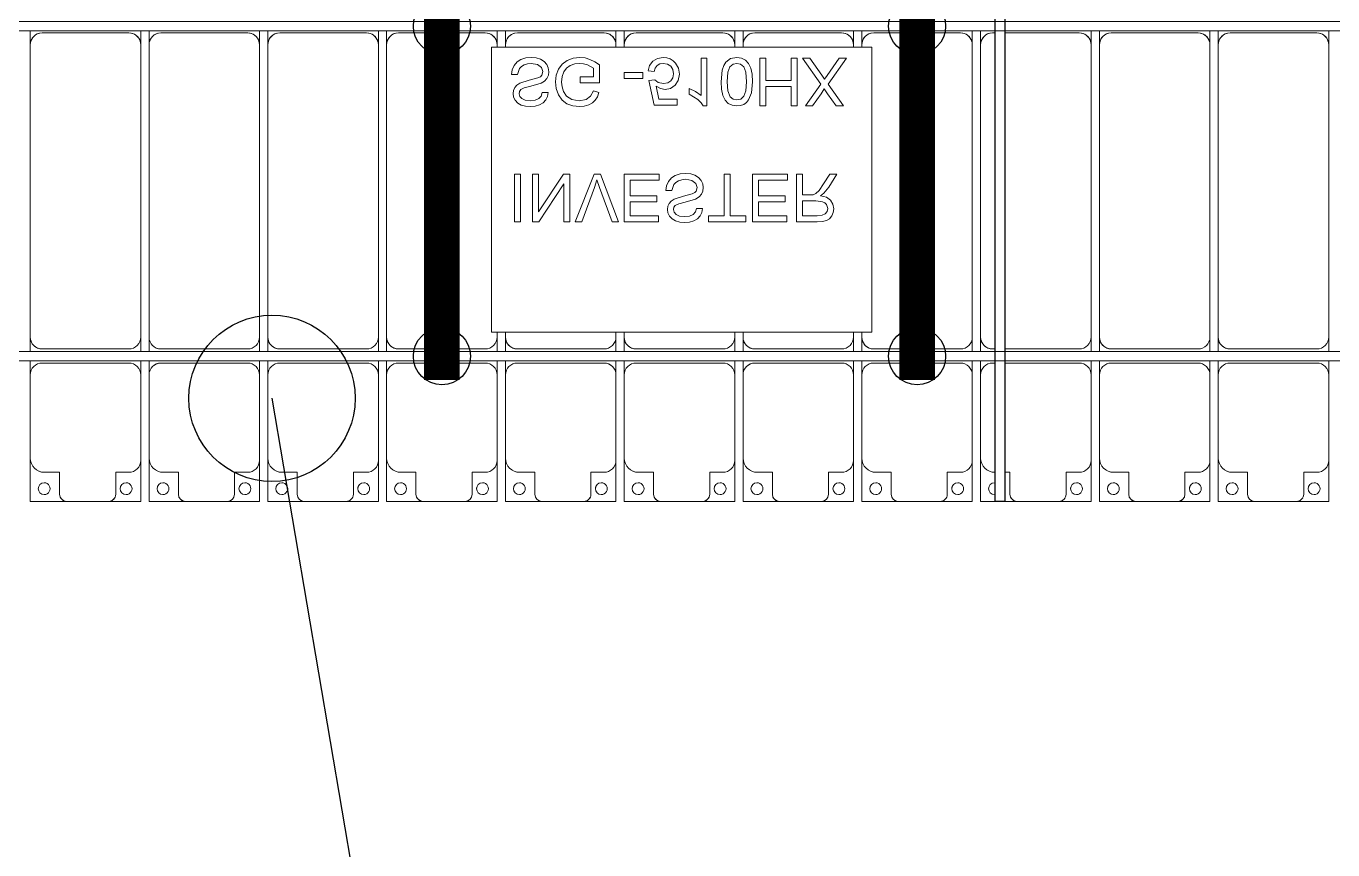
# Model space of a CAD drawing. Header units: millimetres. Extents: x -178706 to 107777, y -87310 to 933.
# Drawn here: x -36641 to -31141, y -81254 to -77786 of the extents above; entities that cross this region are included whole.
import ezdxf

# ---------------------------------------------------------------- set-up
doc = ezdxf.new("R2010")
doc.units = ezdxf.units.MM
doc.layers.add('A-GENM', color=13, linetype='Continuous', lineweight=9)
doc.layers.add('S-BEAM', color=12, linetype='Continuous', lineweight=9)
for name, color, linetype in [('GC-BICH NEO', 6, 'Continuous'), ('GC-DAY NEO', 5, 'Continuous'), ('GC-HOP 40x60 GIA CUONG', 1, 'Continuous')]:
    doc.layers.add(name, color=color, linetype=linetype)

# ---------------------------------------------------------------- blocks, each defined once
blk = doc.blocks.new('Dải phao đi lại kèm đỡ invester - DẢI PHAO ĐI LẠI-19658-BỐ TRÍ KHUNG KẾT CẤU BÈ PIN 04')
at = {"layer": 'A-GENM', "color": 7}
for p, q in [((134258.4, 610.3), (134258.4, 668.9)), ((134673.4, 660.3), (134308.4, 660.3)), ((134723.4, 668.9), (134723.4, 610.3)), ((134758.4, 610.3), (134758.4, 668.9)), ((135173.4, 660.3), (134808.4, 660.3)), ((135223.4, 668.9), (135223.4, 610.3)), ((135258.4, 610.3), (135258.4, 668.9)), ((135673.4, 660.3), (135308.4, 660.3)), ((135723.4, 668.9), (135723.4, 610.3)), ((135758.4, 610.3), (135758.4, 668.9)), ((136173.4, 660.3), (135808.4, 660.3)), ((136223.4, 668.9), (136223.4, 610.3)), ((136258.4, 610.3), (136258.4, 668.9)), ((136673.4, 660.3), (136308.4, 660.3)), ((136723.4, 668.9), (136723.4, 610.3)), ((136758.4, 610.3), (136758.4, 668.9)), ((137173.4, 660.3), (136808.4, 660.3)), ((137223.4, 668.9), (137223.4, 610.3)), ((137258.4, 610.3), (137258.4, 668.9)), ((137673.4, 660.3), (137308.4, 660.3)), ((137723.4, 668.9), (137723.4, 610.3)), ((137758.4, 610.3), (137758.4, 668.9)), ((138173.4, 660.3), (137808.4, 660.3)), ((138223.4, 668.9), (138223.4, 610.3)), ((138258.4, 610.3), (138258.4, 668.9)), ((138320, 660.3), (138308.4, 660.3)), ((138673.4, 660.3), (138360, 660.3)), ((138723.4, 668.9), (138723.4, 610.3)), ((138758.4, 610.3), (138758.4, 668.9)), ((139173.4, 660.3), (138808.4, 660.3)), ((139223.4, 668.9), (139223.4, 610.3)), ((139258.4, 610.3), (139258.4, 668.9)), ((139673.4, 660.3), (139308.4, 660.3)), ((139723.4, 668.9), (139723.4, 610.3)), ((134258.4, 610.3), (134258.4, -620.3)), ((134723.4, -620.3), (134723.4, 610.3)), ((134758.4, 610.3), (134758.4, -620.3)), ((135223.4, -620.3), (135223.4, 610.3)), ((135258.4, 610.3), (135258.4, -620.3)), ((135723.4, -620.3), (135723.4, 610.3)), ((135758.4, 610.3), (135758.4, -620.3)), ((136223.4, 600), (136223.4, 610.3)), ((136258.4, 610.3), (136258.4, 600)), ((136723.4, 600), (136723.4, 610.3)), ((136758.4, 610.3), (136758.4, 600)), ((137223.4, 600), (137223.4, 610.3)), ((137258.4, 610.3), (137258.4, 600)), ((137723.4, 600), (137723.4, 610.3)), ((137758.4, 610.3), (137758.4, 600)), ((138223.4, -620.3), (138223.4, 610.3)), ((138258.4, 610.3), (138258.4, -620.3)), ((138723.4, -620.3), (138723.4, 610.3)), ((138758.4, 610.3), (138758.4, -620.3)), ((139223.4, -620.3), (139223.4, 610.3)), ((139258.4, 610.3), (139258.4, -620.3)), ((139723.4, -620.3), (139723.4, 610.3)), ((136223.4, -620.3), (136223.4, -600)), ((136258.4, -600), (136258.4, -620.3)), ((136723.4, -620.3), (136723.4, -600)), ((136758.4, -600), (136758.4, -620.3)), ((137223.4, -620.3), (137223.4, -600)), ((137258.4, -600), (137258.4, -620.3)), ((137723.4, -620.3), (137723.4, -600)), ((137758.4, -600), (137758.4, -620.3)), ((134258.4, -681.1), (134258.4, -620.3)), ((134723.4, -620.3), (134723.4, -681.1)), ((134758.4, -681.1), (134758.4, -620.3)), ((135223.4, -620.3), (135223.4, -681.1)), ((135258.4, -681.1), (135258.4, -620.3)), ((135723.4, -620.3), (135723.4, -681.1)), ((135758.4, -681.1), (135758.4, -620.3)), ((136223.4, -620.3), (136223.4, -681.1)), ((136258.4, -681.1), (136258.4, -620.3)), ((136723.4, -620.3), (136723.4, -681.1)), ((136758.4, -681.1), (136758.4, -620.3)), ((137223.4, -620.3), (137223.4, -681.1)), ((137258.4, -681.1), (137258.4, -620.3)), ((137723.4, -620.3), (137723.4, -681.1)), ((137758.4, -681.1), (137758.4, -620.3)), ((138223.4, -620.3), (138223.4, -681.1)), ((138258.4, -681.1), (138258.4, -620.3)), ((138723.4, -620.3), (138723.4, -681.1)), ((138758.4, -681.1), (138758.4, -620.3)), ((139223.4, -620.3), (139223.4, -681.1)), ((139258.4, -681.1), (139258.4, -620.3)), ((139723.4, -620.3), (139723.4, -681.1)), ((134308.4, -670.3), (134673.4, -670.3)), ((134808.4, -670.3), (135173.4, -670.3)), ((135308.4, -670.3), (135673.4, -670.3)), ((135808.4, -670.3), (136173.4, -670.3)), ((136308.4, -670.3), (136673.4, -670.3)), ((136808.4, -670.3), (137173.4, -670.3)), ((137308.4, -670.3), (137673.4, -670.3)), ((137808.4, -670.3), (138173.4, -670.3)), ((138308.4, -670.3), (138320, -670.3)), ((138360, -670.3), (138673.4, -670.3)), ((138808.4, -670.3), (139173.4, -670.3)), ((139308.4, -670.3), (139673.4, -670.3)), ((134258.4, -779.7), (134258.4, -721.1)), ((134673.4, -729.7), (134308.4, -729.7)), ((134723.4, -721.1), (134723.4, -779.7)), ((134758.4, -779.7), (134758.4, -721.1)), ((135173.4, -729.7), (134808.4, -729.7)), ((135223.4, -721.1), (135223.4, -779.7)), ((135258.4, -779.7), (135258.4, -721.1)), ((135673.4, -729.7), (135308.4, -729.7)), ((135723.4, -721.1), (135723.4, -779.7)), ((135758.4, -779.7), (135758.4, -721.1)), ((136173.4, -729.7), (135808.4, -729.7)), ((136223.4, -721.1), (136223.4, -779.7)), ((136258.4, -779.7), (136258.4, -721.1)), ((136673.4, -729.7), (136308.4, -729.7)), ((136723.4, -721.1), (136723.4, -779.7)), ((136758.4, -779.7), (136758.4, -721.1)), ((137173.4, -729.7), (136808.4, -729.7)), ((137223.4, -721.1), (137223.4, -779.7)), ((137258.4, -779.7), (137258.4, -721.1)), ((137673.4, -729.7), (137308.4, -729.7)), ((137723.4, -721.1), (137723.4, -779.7)), ((137758.4, -779.7), (137758.4, -721.1)), ((138173.4, -729.7), (137808.4, -729.7)), ((138223.4, -721.1), (138223.4, -779.7)), ((138258.4, -779.7), (138258.4, -721.1)), ((138320, -729.7), (138308.4, -729.7)), ((138673.4, -729.7), (138360, -729.7)), ((138723.4, -721.1), (138723.4, -779.7)), ((138758.4, -779.7), (138758.4, -721.1)), ((139173.4, -729.7), (138808.4, -729.7)), ((139223.4, -721.1), (139223.4, -779.7)), ((139258.4, -779.7), (139258.4, -721.1)), ((139673.4, -729.7), (139308.4, -729.7)), ((139723.4, -721.1), (139723.4, -779.7)), ((134258.4, -779.7), (134258.4, -1129.7)), ((134723.4, -1139.7), (134723.4, -779.7)), ((134758.4, -779.7), (134758.4, -1129.7)), ((135223.4, -1139.7), (135223.4, -779.7)), ((135258.4, -779.7), (135258.4, -1129.7)), ((135723.4, -1139.7), (135723.4, -779.7)), ((135758.4, -779.7), (135758.4, -1129.7)), ((136223.4, -1139.7), (136223.4, -779.7)), ((136258.4, -779.7), (136258.4, -1129.7)), ((136723.4, -1139.7), (136723.4, -779.7)), ((136758.4, -779.7), (136758.4, -1129.7)), ((137223.4, -1139.7), (137223.4, -779.7)), ((137258.4, -779.7), (137258.4, -1129.7)), ((137723.4, -1139.7), (137723.4, -779.7)), ((137758.4, -779.7), (137758.4, -1129.7)), ((138223.4, -1139.7), (138223.4, -779.7)), ((138258.4, -779.7), (138258.4, -1129.7)), ((138723.4, -1139.7), (138723.4, -779.7)), ((138758.4, -779.7), (138758.4, -1129.7)), ((139223.4, -1139.7), (139223.4, -779.7)), ((139258.4, -779.7), (139258.4, -1129.7)), ((139723.4, -1139.7), (139723.4, -779.7)), ((134258.4, -1312.2), (134258.4, -1129.7)), ((134723.4, -1139.7), (134723.4, -1312.2)), ((134758.4, -1312.2), (134758.4, -1129.7)), ((135223.4, -1139.7), (135223.4, -1312.2)), ((135258.4, -1312.2), (135258.4, -1129.7)), ((135723.4, -1139.7), (135723.4, -1312.2)), ((135758.4, -1312.2), (135758.4, -1129.7)), ((136223.4, -1139.7), (136223.4, -1312.2)), ((136258.4, -1312.2), (136258.4, -1129.7)), ((136723.4, -1139.7), (136723.4, -1312.2)), ((136758.4, -1312.2), (136758.4, -1129.7)), ((137223.4, -1139.7), (137223.4, -1312.2)), ((137258.4, -1312.2), (137258.4, -1129.7)), ((137723.4, -1139.7), (137723.4, -1312.2)), ((137758.4, -1312.2), (137758.4, -1129.7)), ((138223.4, -1139.7), (138223.4, -1312.2)), ((138258.4, -1312.2), (138258.4, -1129.7)), ((138723.4, -1139.7), (138723.4, -1312.2)), ((138758.4, -1312.2), (138758.4, -1129.7)), ((139223.4, -1139.7), (139223.4, -1312.2)), ((139258.4, -1312.2), (139258.4, -1129.7)), ((139723.4, -1139.7), (139723.4, -1312.2)), ((134318.4, -1189.7), (134381.8, -1189.7)), ((134381.8, -1189.7), (134381.8, -1282.2)), ((134618.2, -1282.2), (134618.2, -1189.7)), ((134618.2, -1189.7), (134673.4, -1189.7)), ((134818.4, -1189.7), (134881.8, -1189.7)), ((134881.8, -1189.7), (134881.8, -1282.2)), ((135118.2, -1282.2), (135118.2, -1189.7)), ((135118.2, -1189.7), (135173.4, -1189.7)), ((135318.4, -1189.7), (135381.8, -1189.7)), ((135381.8, -1189.7), (135381.8, -1282.2)), ((135618.2, -1282.2), (135618.2, -1189.7)), ((135618.2, -1189.7), (135673.4, -1189.7)), ((135818.4, -1189.7), (135881.8, -1189.7)), ((135881.8, -1189.7), (135881.8, -1282.2)), ((136118.2, -1282.2), (136118.2, -1189.7)), ((136118.2, -1189.7), (136173.4, -1189.7)), ((136318.4, -1189.7), (136381.8, -1189.7)), ((136381.8, -1189.7), (136381.8, -1282.2)), ((136618.2, -1282.2), (136618.2, -1189.7)), ((136618.2, -1189.7), (136673.4, -1189.7)), ((136818.4, -1189.7), (136881.8, -1189.7)), ((136881.8, -1189.7), (136881.8, -1282.2)), ((137118.2, -1282.2), (137118.2, -1189.7)), ((137118.2, -1189.7), (137173.4, -1189.7)), ((137318.4, -1189.7), (137381.8, -1189.7)), ((137381.8, -1189.7), (137381.8, -1282.2)), ((137618.2, -1282.2), (137618.2, -1189.7)), ((137618.2, -1189.7), (137673.4, -1189.7)), ((137818.4, -1189.7), (137881.8, -1189.7)), ((137881.8, -1189.7), (137881.8, -1282.2)), ((138118.2, -1282.2), (138118.2, -1189.7)), ((138118.2, -1189.7), (138173.4, -1189.7)), ((138360, -1189.7), (138381.8, -1189.7)), ((138381.8, -1189.7), (138381.8, -1282.2)), ((138618.2, -1282.2), (138618.2, -1189.7)), ((138618.2, -1189.7), (138673.4, -1189.7)), ((138818.4, -1189.7), (138881.8, -1189.7)), ((138881.8, -1189.7), (138881.8, -1282.2)), ((139118.2, -1282.2), (139118.2, -1189.7)), ((139118.2, -1189.7), (139173.4, -1189.7)), ((139318.4, -1189.7), (139381.8, -1189.7)), ((139381.8, -1189.7), (139381.8, -1282.2)), ((139618.2, -1282.2), (139618.2, -1189.7)), ((139618.2, -1189.7), (139673.4, -1189.7)), ((134411.8, -1312.2), (134258.4, -1312.2)), ((134411.8, -1312.2), (134588.2, -1312.2)), ((134723.4, -1312.2), (134588.2, -1312.2)), ((134911.8, -1312.2), (134758.4, -1312.2)), ((134911.8, -1312.2), (135088.2, -1312.2)), ((135223.4, -1312.2), (135088.2, -1312.2)), ((135411.8, -1312.2), (135258.4, -1312.2)), ((135411.8, -1312.2), (135588.2, -1312.2)), ((135723.4, -1312.2), (135588.2, -1312.2)), ((135911.8, -1312.2), (135758.4, -1312.2)), ((135911.8, -1312.2), (136088.2, -1312.2)), ((136223.4, -1312.2), (136088.2, -1312.2)), ((136411.8, -1312.2), (136258.4, -1312.2)), ((136411.8, -1312.2), (136588.2, -1312.2)), ((136723.4, -1312.2), (136588.2, -1312.2)), ((136911.8, -1312.2), (136758.4, -1312.2)), ((136911.8, -1312.2), (137088.2, -1312.2)), ((137223.4, -1312.2), (137088.2, -1312.2)), ((137411.8, -1312.2), (137258.4, -1312.2)), ((137411.8, -1312.2), (137588.2, -1312.2)), ((137723.4, -1312.2), (137588.2, -1312.2)), ((137911.8, -1312.2), (137758.4, -1312.2)), ((137911.8, -1312.2), (138088.2, -1312.2)), ((138223.4, -1312.2), (138088.2, -1312.2)), ((138320, -1312.2), (138258.4, -1312.2)), ((138411.8, -1312.2), (138360, -1312.2)), ((138411.8, -1312.2), (138588.2, -1312.2)), ((138723.4, -1312.2), (138588.2, -1312.2)), ((138911.8, -1312.2), (138758.4, -1312.2)), ((138911.8, -1312.2), (139088.2, -1312.2)), ((139223.4, -1312.2), (139088.2, -1312.2)), ((139411.8, -1312.2), (139258.4, -1312.2)), ((139411.8, -1312.2), (139588.2, -1312.2)), ((139723.4, -1312.2), (139588.2, -1312.2))]:
    blk.add_line(p, q, dxfattribs=at)
for centre, radius, start, end in [((134308.4, 610.3), 50, 90, 180), ((134673.4, 610.3), 50, 0, 90), ((134673.4, 610.3), 50, 15, 90), ((134808.4, 610.3), 50, 90, 180), ((135173.4, 610.3), 50, 0, 90), ((135173.4, 610.3), 50, 15, 90), ((135308.4, 610.3), 50, 90, 180), ((135673.4, 610.3), 50, 0, 90), ((135673.4, 610.3), 50, 15, 90), ((135808.4, 610.3), 50, 90, 180), ((136173.4, 610.3), 50, 0, 90), ((136173.4, 610.3), 50, 15, 90), ((136308.4, 610.3), 50, 90, 180), ((136673.4, 610.3), 50, 360, 90), ((136673.4, 610.3), 50, 15, 90), ((136808.4, 610.3), 50, 90, 180), ((137173.4, 610.3), 50, 0, 90), ((137173.4, 610.3), 50, 15, 90), ((137308.4, 610.3), 50, 90, 180), ((137673.4, 610.3), 50, 360, 90), ((137673.4, 610.3), 50, 15, 90), ((137808.4, 610.3), 50, 90, 180), ((138173.4, 610.3), 50, 0, 90), ((138173.4, 610.3), 50, 15, 90), ((138308.4, 610.3), 50, 90, 180), ((138673.4, 610.3), 50, 360, 90), ((138673.4, 610.3), 50, 15, 90), ((138808.4, 610.3), 50, 90, 180), ((139173.4, 610.3), 50, 0, 90), ((139173.4, 610.3), 50, 15, 90), ((139308.4, 610.3), 50, 90, 180), ((139673.4, 610.3), 50, 0, 90), ((139673.4, 610.3), 50, 15, 90), ((134308.4, 610.3), 50, 105, 180), ((134808.4, 610.3), 50, 135, 180), ((134808.4, 610.3), 50, 105, 120), ((135308.4, 610.3), 50, 105, 180), ((135808.4, 610.3), 50, 105, 180), ((136308.4, 610.3), 50, 140.511, 180), ((136308.4, 610.3), 50, 105, 135), ((136808.4, 610.3), 50, 105, 180), ((137308.4, 610.3), 50, 105, 180), ((137808.4, 610.3), 50, 105, 180), ((138308.4, 610.3), 50, 105, 180), ((138808.4, 610.3), 50, 105, 180), ((139308.4, 610.3), 50, 105, 180), ((134308.4, -620.3), 50, 180, 270), ((134308.4, -620.3), 50, 195, 270), ((134673.4, -620.3), 50, 270, 0), ((134673.4, -620.3), 50, 270, 0), ((134808.4, -620.3), 50, 180, 270), ((134808.4, -620.3), 50, 195, 232.6682), ((135173.4, -620.3), 50, 270, 360), ((135173.4, -620.3), 50, 270, 360), ((135308.4, -620.3), 50, 180, 270), ((135308.4, -620.3), 50, 195, 270), ((135673.4, -620.3), 50, 270, 0), ((135673.4, -620.3), 50, 270, 0), ((135808.4, -620.3), 50, 180, 270), ((135808.4, -620.3), 50, 195, 270), ((136173.4, -620.3), 50, 270, 0), ((136173.4, -620.3), 50, 270, 0), ((136308.4, -620.3), 50, 180, 270), ((136308.4, -620.3), 50, 195, 270), ((136673.4, -620.3), 50, 270, 0), ((136673.4, -620.3), 50, 270, 0), ((136808.4, -620.3), 50, 180, 270), ((136808.4, -620.3), 50, 195, 270), ((137173.4, -620.3), 50, 270, 0), ((137173.4, -620.3), 50, 270, 0), ((137308.4, -620.3), 50, 180, 270), ((137308.4, -620.3), 50, 195, 270), ((137673.4, -620.3), 50, 270, 0), ((137673.4, -620.3), 50, 270, 0), ((137808.4, -620.3), 50, 180, 270), ((137808.4, -620.3), 50, 200.4166, 270), ((138173.4, -620.3), 50, 270, 360), ((138173.4, -620.3), 50, 270, 360), ((138308.4, -620.3), 50, 180, 270), ((138308.4, -620.3), 50, 195, 270), ((138673.4, -620.3), 50, 270, 0), ((138673.4, -620.3), 50, 270, 0), ((138808.4, -620.3), 50, 180, 270), ((138808.4, -620.3), 50, 195, 270), ((139173.4, -620.3), 50, 270, 360), ((139173.4, -620.3), 50, 270, 360), ((139308.4, -620.3), 50, 180, 270), ((139308.4, -620.3), 50, 195, 270), ((139673.4, -620.3), 50, 270, 0), ((139673.4, -620.3), 50, 270, 0), ((134808.4, -620.3), 50, 240, 270), ((134308.4, -779.7), 50, 90, 180), ((134308.4, -779.7), 50, 90, 135), ((134673.4, -779.7), 50, 360, 90), ((134673.4, -779.7), 50, 45, 90), ((134808.4, -779.7), 50, 90, 180), ((134808.4, -779.7), 50, 90, 127.332), ((135173.4, -779.7), 50, 360, 90), ((135173.4, -779.7), 50, 45, 90), ((135308.4, -779.7), 50, 90, 180), ((135308.4, -779.7), 50, 90, 135), ((135673.4, -779.7), 50, 0, 90), ((135673.4, -779.7), 50, 45, 90), ((135808.4, -779.7), 50, 90, 180), ((135808.4, -779.7), 50, 90, 135), ((136173.4, -779.7), 50, 0, 90), ((136173.4, -779.7), 50, 45, 90), ((136308.4, -779.7), 50, 90, 180), ((136308.4, -779.7), 50, 90, 135), ((136673.4, -779.7), 50, 0, 90), ((136673.4, -779.7), 50, 45, 90), ((136808.4, -779.7), 50, 90, 180), ((136808.4, -779.7), 50, 90, 135), ((137173.4, -779.7), 50, 360, 90), ((137173.4, -779.7), 50, 45, 90), ((137308.4, -779.7), 50, 90, 180), ((137308.4, -779.7), 50, 90, 135), ((137673.4, -779.7), 50, 0, 90), ((137673.4, -779.7), 50, 45, 90), ((137808.4, -779.7), 50, 90, 180), ((137808.4, -779.7), 50, 90, 135), ((138173.4, -779.7), 50, 360, 90), ((138173.4, -779.7), 50, 45, 90), ((138308.4, -779.7), 50, 90, 180), ((138308.4, -779.7), 50, 90, 135), ((138673.4, -779.7), 50, 0, 90), ((138673.4, -779.7), 50, 45, 90), ((138808.4, -779.7), 50, 90, 180), ((138808.4, -779.7), 50, 90, 135), ((139173.4, -779.7), 50, 360, 90), ((139173.4, -779.7), 50, 45, 90), ((139308.4, -779.7), 50, 90, 180), ((139308.4, -779.7), 50, 90, 135), ((139673.4, -779.7), 50, 360, 90), ((139673.4, -779.7), 50, 45, 90), ((134318.4, -1129.7), 60, 180, 270), ((134673.4, -1139.7), 50, 270, 0), ((134818.4, -1129.7), 60, 180, 270), ((135173.4, -1139.7), 50, 270, 0), ((135318.4, -1129.7), 60, 180, 270), ((135673.4, -1139.7), 50, 270, 0), ((135818.4, -1129.7), 60, 180, 270), ((136173.4, -1139.7), 50, 270, 0), ((136318.4, -1129.7), 60, 180, 270), ((136673.4, -1139.7), 50, 270, 0), ((136818.4, -1129.7), 60, 180, 270), ((137173.4, -1139.7), 50, 270, 0), ((137318.4, -1129.7), 60, 180, 270), ((137673.4, -1139.7), 50, 270, 0), ((137818.4, -1129.7), 60, 180, 270), ((138173.4, -1139.7), 50, 270, 0), ((138318.4, -1129.7), 60, 180, 270), ((138673.4, -1139.7), 50, 270, 0), ((138818.4, -1129.7), 60, 180, 270), ((139173.4, -1139.7), 50, 270, 0), ((139318.4, -1129.7), 60, 180, 270), ((139673.4, -1139.7), 50, 270, 0), ((134318.4, -1129.7), 60, 240, 270), ((134673.4, -1139.7), 50, 270, 315), ((134818.4, -1129.7), 60, 240, 270), ((135173.4, -1139.7), 50, 270, 315), ((135318.4, -1129.7), 60, 240, 270), ((135673.4, -1139.7), 50, 270, 315), ((135818.4, -1129.7), 60, 240, 270), ((136173.4, -1139.7), 50, 270, 315), ((136318.4, -1129.7), 60, 240, 270), ((136673.4, -1139.7), 50, 270, 315), ((136818.4, -1129.7), 60, 240, 270), ((137173.4, -1139.7), 50, 270, 315), ((137318.4, -1129.7), 60, 240, 270), ((137673.4, -1139.7), 50, 270, 315), ((137818.4, -1129.7), 60, 240, 270), ((138173.4, -1139.7), 50, 270, 315), ((138318.4, -1129.7), 60, 240, 270), ((138673.4, -1139.7), 50, 270, 315), ((138818.4, -1129.7), 60, 240, 270), ((139173.4, -1139.7), 50, 270, 315), ((139318.4, -1129.7), 60, 240, 270), ((139673.4, -1139.7), 50, 270, 315), ((134316.8, -1258.6), 25, 90, 270), ((134316.8, -1258.6), 25, 270, 90), ((134661.8, -1258.6), 25, 90, 270), ((134661.8, -1258.6), 25, 165, 180), ((134661.8, -1258.6), 25, 270, 90), ((134816.8, -1258.6), 25, 90, 270), ((134816.8, -1258.6), 25, 270, 90), ((135161.8, -1258.6), 25, 90, 270), ((135161.8, -1258.6), 25, 165, 180), ((135161.8, -1258.6), 25, 270, 90), ((135316.8, -1258.6), 25, 90, 270), ((135316.8, -1258.6), 25, 270, 90), ((135661.8, -1258.6), 25, 90, 270), ((135661.8, -1258.6), 25, 165, 180), ((135661.8, -1258.6), 25, 270, 90), ((135816.8, -1258.6), 25, 90, 270), ((135816.8, -1258.6), 25, 270, 90), ((136161.8, -1258.6), 25, 90, 270), ((136161.8, -1258.6), 25, 165, 180), ((136161.8, -1258.6), 25, 270, 90), ((136316.8, -1258.6), 25, 90, 270), ((136316.8, -1258.6), 25, 270, 90), ((136661.8, -1258.6), 25, 90, 270), ((136661.8, -1258.6), 25, 165, 180), ((136661.8, -1258.6), 25, 270, 90), ((136816.8, -1258.6), 25, 90, 270), ((136816.8, -1258.6), 25, 270, 90), ((137161.8, -1258.6), 25, 90, 270), ((137161.8, -1258.6), 25, 165, 180), ((137161.8, -1258.6), 25, 270, 90), ((137316.8, -1258.6), 25, 90, 270), ((137316.8, -1258.6), 25, 270, 90), ((137661.8, -1258.6), 25, 90, 270), ((137661.8, -1258.6), 25, 165, 180), ((137661.8, -1258.6), 25, 270, 90), ((137816.8, -1258.6), 25, 90, 270), ((137816.8, -1258.6), 25, 270, 90), ((138161.8, -1258.6), 25, 90, 270), ((138161.8, -1258.6), 25, 165, 180), ((138161.8, -1258.6), 25, 270, 90), ((138316.8, -1258.6), 25, 90, 270), ((138661.8, -1258.6), 25, 90, 270), ((138661.8, -1258.6), 25, 165, 180), ((138661.8, -1258.6), 25, 270, 90), ((138816.8, -1258.6), 25, 90, 270), ((138816.8, -1258.6), 25, 270, 90), ((139161.8, -1258.6), 25, 90, 270), ((139161.8, -1258.6), 25, 165, 180), ((139161.8, -1258.6), 25, 270, 90), ((139316.8, -1258.6), 25, 90, 270), ((139316.8, -1258.6), 25, 270, 90), ((139661.8, -1258.6), 25, 90, 270), ((139661.8, -1258.6), 25, 165, 180), ((139661.8, -1258.6), 25, 270, 90), ((134411.8, -1282.2), 30, 180, 270), ((134411.8, -1282.2), 30, 210, 270), ((134588.2, -1282.2), 30, 270, 0), ((134588.2, -1282.2), 30, 270, 330), ((134911.8, -1282.2), 30, 180, 270), ((134911.8, -1282.2), 30, 210, 270), ((135088.2, -1282.2), 30, 270, 360), ((135088.2, -1282.2), 30, 270, 330), ((135411.8, -1282.2), 30, 180, 270), ((135411.8, -1282.2), 30, 210, 270), ((135588.2, -1282.2), 30, 270, 0), ((135588.2, -1282.2), 30, 270, 330), ((135911.8, -1282.2), 30, 180, 270), ((135911.8, -1282.2), 30, 210, 270), ((136088.2, -1282.2), 30, 270, 360), ((136088.2, -1282.2), 30, 270, 330), ((136411.8, -1282.2), 30, 180, 270), ((136411.8, -1282.2), 30, 210, 270), ((136588.2, -1282.2), 30, 270, 0), ((136588.2, -1282.2), 30, 270, 330), ((136911.8, -1282.2), 30, 180, 270), ((136911.8, -1282.2), 30, 210, 270), ((137088.2, -1282.2), 30, 270, 360), ((137088.2, -1282.2), 30, 270, 330), ((137411.8, -1282.2), 30, 180, 270), ((137411.8, -1282.2), 30, 210, 270), ((137588.2, -1282.2), 30, 270, 360), ((137588.2, -1282.2), 30, 270, 330), ((137911.8, -1282.2), 30, 180, 270), ((137911.8, -1282.2), 30, 210, 270), ((138088.2, -1282.2), 30, 270, 0), ((138088.2, -1282.2), 30, 270, 330), ((138411.8, -1282.2), 30, 180, 270), ((138411.8, -1282.2), 30, 210, 270), ((138588.2, -1282.2), 30, 270, 0), ((138588.2, -1282.2), 30, 270, 330), ((138911.8, -1282.2), 30, 180, 270), ((138911.8, -1282.2), 30, 210, 270), ((139088.2, -1282.2), 30, 270, 360), ((139088.2, -1282.2), 30, 270, 330), ((139411.8, -1282.2), 30, 180, 270), ((139411.8, -1282.2), 30, 210, 270), ((139588.2, -1282.2), 30, 270, 0), ((139588.2, -1282.2), 30, 270, 330)]:
    blk.add_arc(centre, radius, start, end, dxfattribs=at)
blk = doc.blocks.new('Dầm C52 - Dầm C52-22346-BỐ TRÍ KHUNG KẾT CẤU BÈ PIN 04')
at = {"layer": 'S-BEAM', "color": 1}
for p, q in [((-87623.4, 20), (87623.4, 20)), ((87623.4, -20), (-87623.4, -20))]:
    blk.add_line(p, q, dxfattribs=at)
blk = doc.blocks.new('Dầm C52 - Hộp 40x60-15955-BỐ TRÍ KHUNG KẾT CẤU BÈ PIN 04')
at = {"layer": 'S-BEAM', "color": 3, "lineweight": 25}
for p, q in [((-20146.3, -20), (-20146.3, 20)), ((-20146.3, 20), (20146.3, 20)), ((20146.3, -20), (-20146.3, -20))]:
    blk.add_line(p, q, dxfattribs=at)
blk = doc.blocks.new('Invester - SG -510HX-16693-BỐ TRÍ KHUNG KẾT CẤU BÈ PIN 04')
at = {"layer": 'A-GENM', "color": 7}
for p, q in [((800, 600), (-800, 600)), ((-800, 600), (-800, -600)), ((-656.4, 554.7), (-676.7, 548.4)), ((-631.8, 556.8), (-656.4, 554.7)), ((-611.8, 554.9), (-631.8, 556.8)), ((-593.8, 549), (-611.8, 554.9)), ((-456.5, 553.7), (-482, 544.2)), ((-428.4, 556.8), (-456.5, 553.7)), ((-406.8, 554.9), (-428.4, 556.8)), ((-385.8, 548.9), (-406.8, 554.9)), ((-102.2, 553), (-121.8, 541.4)), ((-77.5, 556.8), (-102.2, 553)), ((-61.9, 555.3), (-77.5, 556.8)), ((-47.9, 550.8), (-61.9, 555.3)), ((-35.8, 543.3), (-47.9, 550.8)), ((106.6, 553.7), (81.5, 553.7)), ((81.5, 553.7), (81.5, 397.1)), ((106.6, 352.8), (106.6, 553.7)), ((206.1, 552.1), (186.2, 537.7)), ((232.1, 556.8), (206.1, 552.1)), ((252.4, 554.1), (232.1, 556.8)), ((268.9, 545.8), (252.4, 554.1)), ((329.5, 553.7), (329.5, 352.8)), ((354.6, 553.7), (329.5, 553.7)), ((354.6, 459.5), (354.6, 553.7)), ((486.4, 553.7), (461.3, 553.7)), ((461.3, 553.7), (461.3, 459.5)), ((486.4, 352.8), (486.4, 553.7)), ((508.4, 553.7), (585.8, 444.2)), ((539, 553.7), (508.4, 553.7)), ((589.4, 482.4), (539, 553.7)), ((663.5, 553.7), (611.8, 481)), ((616.2, 444.6), (693.6, 553.7)), ((693.6, 553.7), (663.5, 553.7)), ((800, -600), (800, 600)), ((-712.9, 504.9), (-715.9, 484.6)), ((-705.1, 523), (-712.9, 504.9)), ((-692.8, 537.8), (-705.1, 523)), ((-676.7, 548.4), (-692.8, 537.8)), ((-690.8, 484.6), (-682.7, 509.8)), ((-682.7, 509.8), (-674.6, 518.7)), ((-674.6, 518.7), (-662.9, 525.7)), ((-662.9, 525.7), (-648.7, 530.2)), ((-648.7, 530.2), (-632.8, 531.7)), ((-632.8, 531.7), (-606.6, 527.1)), ((-606.6, 527.1), (-589.6, 514.5)), ((-578.9, 539.6), (-593.8, 549)), ((-589.6, 514.5), (-584.1, 497.7)), ((-584.1, 497.7), (-588.2, 482)), ((-567.9, 527.1), (-578.9, 539.6)), ((-561.2, 512.5), (-567.9, 527.1)), ((-558.9, 497), (-561.2, 512.5)), ((-560.9, 481.9), (-558.9, 497)), ((-518.4, 507.6), (-527.6, 482.3)), ((-503.2, 528.8), (-518.4, 507.6)), ((-482, 544.2), (-503.2, 528.8)), ((-503.2, 477.2), (-496.1, 497)), ((-496.1, 497), (-484.6, 512.3)), ((-484.6, 512.3), (-468.7, 523.2)), ((-468.7, 523.2), (-450.1, 529.6)), ((-450.1, 529.6), (-430.4, 531.7)), ((-430.4, 531.7), (-413, 530.1)), ((-413, 530.1), (-396, 525.3)), ((-396, 525.3), (-370.6, 511.5)), ((-365.3, 539), (-385.8, 548.9)), ((-370.6, 511.5), (-370.6, 475.2)), ((-345.5, 525.2), (-365.3, 539)), ((-345.5, 450.1), (-345.5, 525.2)), ((-135.3, 523.4), (-141.4, 500.3)), ((-141.4, 500.3), (-116.3, 497.2)), ((-121.8, 541.4), (-135.3, 523.4)), ((-116.3, 497.2), (-111.7, 512.3)), ((-111.7, 512.3), (-103.7, 523.1)), ((-103.7, 523.1), (-92.2, 529.6)), ((-92.2, 529.6), (-77.4, 531.7)), ((-77.4, 531.7), (-59.4, 528.7)), ((-59.4, 528.7), (-45.9, 519.7)), ((-45.9, 519.7), (-37.5, 505.7)), ((-37.5, 505.7), (-34.7, 487.7)), ((-25.3, 532.8), (-35.8, 543.3)), ((-13.5, 511.3), (-25.3, 532.8)), ((-9.6, 486.2), (-13.5, 511.3)), ((171.2, 503.7), (166.2, 454.9)), ((177.5, 522.6), (171.2, 503.7)), ((186.2, 537.7), (177.5, 522.6)), ((194.3, 494.3), (203.1, 517.2)), ((203.1, 517.2), (216.3, 528.1)), ((216.3, 528.1), (232.1, 531.7)), ((232.1, 531.7), (248, 528.1)), ((248, 528.1), (261.2, 517.1)), ((261.2, 517.1), (270, 494.3)), ((281.6, 532), (268.9, 545.8)), ((290.8, 512.4), (281.6, 532)), ((296.2, 486.8), (290.8, 512.4)), ((-715.9, 484.6), (-690.8, 484.6)), ((-693.7, 440.2), (-702.6, 429.9)), ((-681.2, 448.6), (-693.7, 440.2)), ((-641.9, 461), (-681.2, 448.6)), ((-605.3, 470.6), (-641.9, 461)), ((-635.5, 435.7), (-591.1, 448.3)), ((-594.6, 475.8), (-605.3, 470.6)), ((-588.2, 482), (-594.6, 475.8)), ((-591.1, 448.3), (-576.8, 457.4)), ((-576.8, 457.4), (-566.8, 468.6)), ((-566.8, 468.6), (-560.9, 481.9)), ((-527.6, 482.3), (-530.7, 454.2)), ((-530.7, 454.2), (-527.6, 425.9)), ((-505.6, 453.2), (-503.2, 477.2)), ((-503.6, 432.7), (-505.6, 453.2)), ((-427.1, 475.2), (-427.1, 450.1)), ((-370.6, 475.2), (-427.1, 475.2)), ((-427.1, 450.1), (-345.5, 450.1)), ((-241.9, 494.1), (-241.9, 468.9)), ((-163.4, 494.1), (-241.9, 494.1)), ((-241.9, 468.9), (-163.4, 468.9)), ((-163.4, 468.9), (-163.4, 494.1)), ((-113.2, 462.7), (-138.3, 459.5)), ((-138.3, 459.5), (-116.3, 355.9)), ((-99.1, 451.3), (-113.2, 462.7)), ((-77, 447), (-99.1, 451.3)), ((-58.4, 449.7), (-77, 447)), ((-45.2, 457.9), (-58.4, 449.7)), ((-37.3, 470.8), (-45.2, 457.9)), ((-34.7, 487.7), (-37.3, 470.8)), ((-27.1, 439.9), (-14, 460.4)), ((-14, 460.4), (-9.6, 486.2)), ((166.2, 454.9), (168.1, 422.7)), ((191.3, 454.8), (194.3, 494.3)), ((194.4, 415.8), (191.3, 454.8)), ((270, 494.3), (273, 454.8)), ((273, 454.8), (270.1, 416.2)), ((293.5, 407.7), (298.1, 454.9)), ((298.1, 454.9), (296.2, 486.8)), ((461.3, 459.5), (354.6, 459.5)), ((585.8, 444.2), (521, 352.8)), ((601.1, 465.9), (589.4, 482.4)), ((611.8, 481), (601.1, 465.9)), ((681.1, 352.8), (616.2, 444.6)), ((-707.9, 418.1), (-709.6, 405)), ((-709.6, 405), (-707.5, 390.3)), ((-702.6, 429.9), (-707.9, 418.1)), ((-707.5, 390.3), (-700.9, 376.6)), ((-684.5, 404.2), (-682.5, 413.9)), ((-681.7, 392.9), (-684.5, 404.2)), ((-682.5, 413.9), (-676.5, 421.7)), ((-673.2, 383.4), (-681.7, 392.9)), ((-676.5, 421.7), (-662.3, 428.6)), ((-662.3, 428.6), (-635.5, 435.7)), ((-591.8, 394.3), (-601.4, 383.5)), ((-587.2, 409.3), (-591.8, 394.3)), ((-562.1, 409.3), (-587.2, 409.3)), ((-572, 377.9), (-564.9, 392.7)), ((-564.9, 392.7), (-562.1, 409.3)), ((-527.6, 425.9), (-518.5, 399.6)), ((-518.5, 399.6), (-503.5, 377.5)), ((-497.7, 413.8), (-503.6, 432.7)), ((-484.8, 394.4), (-497.7, 413.8)), ((-462.9, 380.2), (-484.8, 394.4)), ((-383, 393.2), (-402.5, 379.8)), ((-371.5, 416.4), (-383, 393.2)), ((-348.4, 409.9), (-371.5, 416.4)), ((-363.6, 376.7), (-354.8, 391.3)), ((-354.8, 391.3), (-348.4, 409.9)), ((-96, 381), (-106.8, 436.4)), ((-106.8, 436.4), (-88.9, 425.5)), ((-88.9, 425.5), (-70.1, 421.9)), ((-70.1, 421.9), (-46.6, 426.4)), ((-46.6, 426.4), (-27.1, 439.9)), ((57.7, 414.1), (31.2, 426.8)), ((31.2, 426.8), (31.2, 403)), ((31.2, 403), (68, 379.5)), ((81.5, 397.1), (57.7, 414.1)), ((168.1, 422.7), (173.6, 397.1)), ((173.6, 397.1), (182.8, 377.5)), ((203.5, 391.3), (194.4, 415.8)), ((216.1, 381.3), (203.5, 391.3)), ((261.6, 393.2), (248.5, 381.7)), ((270.1, 416.2), (261.6, 393.2)), ((281.7, 377.9), (293.5, 407.7)), ((354.6, 352.8), (354.6, 434.4)), ((354.6, 434.4), (461.3, 434.4)), ((461.3, 434.4), (461.3, 352.8)), ((551, 352.8), (587.6, 404.3)), ((587.6, 404.3), (599.9, 424.4)), ((599.9, 424.4), (614.3, 403.9)), ((614.3, 403.9), (650.5, 352.8)), ((-700.9, 376.6), (-690.2, 364.9)), ((-690.2, 364.9), (-675.5, 356.5)), ((-675.5, 356.5), (-657.8, 351.4)), ((-658.6, 376.9), (-673.2, 383.4)), ((-637.3, 374.8), (-658.6, 376.9)), ((-657.8, 351.4), (-638.3, 349.7)), ((-638.3, 349.7), (-617.1, 351.4)), ((-616.4, 376.9), (-637.3, 374.8)), ((-617.1, 351.4), (-598.5, 356.8)), ((-601.4, 383.5), (-616.4, 376.9)), ((-598.5, 356.8), (-583.3, 365.7)), ((-583.3, 365.7), (-572, 377.9)), ((-503.5, 377.5), (-483.3, 362)), ((-483.3, 362), (-458.6, 352.7)), ((-430.8, 374.8), (-462.9, 380.2)), ((-458.6, 352.7), (-430.4, 349.7)), ((-402.5, 379.8), (-430.8, 374.8)), ((-430.4, 349.7), (-409.7, 351.4)), ((-409.7, 351.4), (-391.1, 356.8)), ((-391.1, 356.8), (-375.4, 365.3)), ((-375.4, 365.3), (-363.6, 376.7)), ((-116.3, 355.9), (-19, 355.9)), ((-19, 381), (-96, 381)), ((-19, 355.9), (-19, 381)), ((68, 379.5), (81.5, 365.9)), ((81.5, 365.9), (90.4, 352.8)), ((90.4, 352.8), (106.6, 352.8)), ((182.8, 377.5), (195.5, 363.7)), ((195.5, 363.7), (212, 355.5)), ((212, 355.5), (232.1, 352.8)), ((231.9, 377.9), (216.1, 381.3)), ((248.5, 381.7), (231.9, 377.9)), ((232.1, 352.8), (247.6, 354.4)), ((247.6, 354.4), (261.5, 359.3)), ((261.5, 359.3), (273.1, 367.2)), ((273.1, 367.2), (281.7, 377.9)), ((329.5, 352.8), (354.6, 352.8)), ((461.3, 352.8), (486.4, 352.8)), ((521, 352.8), (551, 352.8)), ((650.5, 352.8), (681.1, 352.8)), ((-703.4, 65.8), (-703.4, -135.1)), ((-678.2, 65.8), (-703.4, 65.8)), ((-678.2, -135.1), (-678.2, 65.8)), ((-628, 65.8), (-628, -135.1)), ((-602.9, 65.8), (-628, 65.8)), ((-497.9, 65.8), (-602.9, -93.4)), ((-602.9, -93.4), (-602.9, 65.8)), ((-471, 65.8), (-497.9, 65.8)), ((-471, -135.1), (-471, 65.8)), ((-367.8, 65.8), (-447.7, -135.1)), ((-341.9, 65.8), (-367.8, 65.8)), ((-265.3, -135.1), (-341.9, 65.8)), ((-241.9, 65.8), (-241.9, -135.1)), ((-94.3, 65.8), (-241.9, 65.8)), ((-94.3, 40.7), (-94.3, 65.8)), ((-26.9, 60.5), (-43, 49.9)), ((-6.6, 66.8), (-26.9, 60.5)), ((18, 68.9), (-6.6, 66.8)), ((38, 67), (18, 68.9)), ((56, 61.1), (38, 67)), ((70.9, 51.7), (56, 61.1)), ((178.8, 65.8), (178.8, -110)), ((203.9, 65.8), (178.8, 65.8)), ((203.9, -110), (203.9, 65.8)), ((298.1, 65.8), (298.1, -135.1)), ((445.6, 65.8), (298.1, 65.8)), ((445.6, 40.7), (445.6, 65.8)), ((483.3, 65.8), (483.3, -135.1)), ((508.4, 65.8), (483.3, 65.8)), ((508.4, -22.1), (508.4, 65.8)), ((623.5, 65.8), (597.4, 24.2)), ((619.2, 11.4), (652.7, 65.8)), ((652.7, 65.8), (623.5, 65.8)), ((-601.1, -135.1), (-496.2, 24.1)), ((-496.2, 24.1), (-496.2, -135.1)), ((-420.8, -135.1), (-367.3, 9.6)), ((-367.3, 9.6), (-356.5, 42.3)), ((-356.5, 42.3), (-345.8, 9.6)), ((-345.8, 9.6), (-292.1, -135.1)), ((-216.8, -25.2), (-216.8, 40.7)), ((-216.8, 40.7), (-94.3, 40.7)), ((-63.1, 17), (-66.1, -3.3)), ((-55.2, 35.1), (-63.1, 17)), ((-43, 49.9), (-55.2, 35.1)), ((-41, -3.3), (-32.9, 21.9)), ((-32.9, 21.9), (-24.7, 30.8)), ((-24.7, 30.8), (-13.1, 37.8)), ((-13.1, 37.8), (1.1, 42.3)), ((1.1, 42.3), (17, 43.8)), ((17, 43.8), (43.3, 39.2)), ((43.3, 39.2), (60.2, 26.6)), ((60.2, 26.6), (65.8, 9.8)), ((65.8, 9.8), (61.6, -5.9)), ((81.9, 39.2), (70.9, 51.7)), ((88.6, 24.6), (81.9, 39.2)), ((90.9, 9.1), (88.6, 24.6)), ((88.9, -6), (90.9, 9.1)), ((323.2, -25.2), (323.2, 40.7)), ((323.2, 40.7), (445.6, 40.7)), ((597.4, 24.2), (578.5, -3.4)), ((598.9, -14.5), (619.2, 11.4)), ((-103.8, -25.2), (-216.8, -25.2)), ((-216.8, -110), (-216.8, -50.3)), ((-216.8, -50.3), (-103.8, -50.3)), ((-103.8, -50.3), (-103.8, -25.2)), ((-66.1, -3.3), (-41, -3.3)), ((-43.9, -47.7), (-52.8, -58)), ((-31.4, -39.3), (-43.9, -47.7)), ((8, -26.9), (-31.4, -39.3)), ((-12.5, -59.3), (14.3, -52.2)), ((44.5, -17.3), (8, -26.9)), ((14.3, -52.2), (58.8, -39.6)), ((55.2, -12.1), (44.5, -17.3)), ((61.6, -5.9), (55.2, -12.1)), ((58.8, -39.6), (73.1, -30.5)), ((73.1, -30.5), (83.1, -19.3)), ((83.1, -19.3), (88.9, -6)), ((436.2, -25.2), (323.2, -25.2)), ((323.2, -110), (323.2, -50.3)), ((323.2, -50.3), (436.2, -50.3)), ((436.2, -50.3), (436.2, -25.2)), ((538.7, -22.1), (508.4, -22.1)), ((508.4, -47.2), (564.6, -47.2)), ((508.4, -110), (508.4, -47.2)), ((553.3, -21.2), (538.7, -22.1)), ((565.2, -16.4), (553.3, -21.2)), ((564.6, -47.2), (593.3, -50.8)), ((578.5, -3.4), (565.2, -16.4)), ((584.6, -25.2), (598.9, -14.5)), ((609.3, -31.9), (584.6, -25.2)), ((593.3, -50.8), (602.7, -55.4)), ((626.6, -43.9), (609.3, -31.9)), ((636.8, -60.3), (626.6, -43.9)), ((-97.5, -110), (-216.8, -110)), ((-97.5, -135.1), (-97.5, -110)), ((-58, -69.8), (-59.8, -82.9)), ((-59.8, -82.9), (-57.6, -97.6)), ((-52.8, -58), (-58, -69.8)), ((-57.6, -97.6), (-51.1, -111.3)), ((-34.7, -83.7), (-32.7, -74)), ((-31.9, -95), (-34.7, -83.7)), ((-32.7, -74), (-26.7, -66.2)), ((-23.4, -104.5), (-31.9, -95)), ((-26.7, -66.2), (-12.5, -59.3)), ((-8.8, -111), (-23.4, -104.5)), ((48.4, -104.4), (33.4, -111)), ((58, -93.6), (48.4, -104.4)), ((62.6, -78.6), (58, -93.6)), ((87.7, -78.6), (62.6, -78.6)), ((77.8, -110), (84.9, -95.2)), ((84.9, -95.2), (87.7, -78.6)), ((178.8, -110), (112.9, -110)), ((112.9, -110), (112.9, -135.1)), ((269.8, -110), (203.9, -110)), ((269.8, -135.1), (269.8, -110)), ((442.5, -110), (323.2, -110)), ((442.5, -135.1), (442.5, -110)), ((570.9, -110), (508.4, -110)), ((590.8, -107.8), (570.9, -110)), ((604.5, -101.3), (590.8, -107.8)), ((602.7, -55.4), (609.6, -62.1)), ((612.5, -91.4), (604.5, -101.3)), ((609.6, -62.1), (615.1, -79.2)), ((615.1, -79.2), (612.5, -91.4)), ((632, -110.5), (638.2, -96)), ((640.2, -80.1), (636.8, -60.3)), ((638.2, -96), (640.2, -80.1)), ((-703.4, -135.1), (-678.2, -135.1)), ((-628, -135.1), (-601.1, -135.1)), ((-496.2, -135.1), (-471, -135.1)), ((-447.7, -135.1), (-420.8, -135.1)), ((-292.1, -135.1), (-265.3, -135.1)), ((-241.9, -135.1), (-97.5, -135.1)), ((-51.1, -111.3), (-40.4, -123)), ((-40.4, -123), (-25.7, -131.4)), ((-25.7, -131.4), (-8, -136.5)), ((12.5, -113.1), (-8.8, -111)), ((-8, -136.5), (11.6, -138.2)), ((11.6, -138.2), (32.8, -136.5)), ((33.4, -111), (12.5, -113.1)), ((32.8, -136.5), (51.3, -131.1)), ((51.3, -131.1), (66.5, -122.2)), ((66.5, -122.2), (77.8, -110)), ((112.9, -135.1), (269.8, -135.1)), ((298.1, -135.1), (442.5, -135.1)), ((483.3, -135.1), (569.9, -135.1)), ((569.9, -135.1), (593.1, -133.8)), ((593.1, -133.8), (610.1, -129.7)), ((610.1, -129.7), (622.4, -122.2)), ((622.4, -122.2), (632, -110.5)), ((-800, -600), (800, -600))]:
    blk.add_line(p, q, dxfattribs=at)
blk = doc.blocks.new('HOBANMONG_BEPIN 4_rvt-1-BỐ TRÍ KHUNG KẾT CẤU BÈ PIN 04')
at = {"layer": 'A-GENM', "color": 3, "lineweight": 25, "rotation": 0.0001043351917741}
for name, p in [('Dải phao đi lại kèm đỡ invester - DẢI PHAO ĐI LẠI-19658-BỐ TRÍ KHUNG KẾT CẤU BÈ PIN 04', (-170882.1, -78475)), ('Invester - SG -510HX-16693-BỐ TRÍ KHUNG KẾT CẤU BÈ PIN 04', (-33882.1, -78474.7))]:
    blk.add_blockref(name, p, dxfattribs=at)
at = {"layer": 'S-BEAM', "color": 3, "lineweight": 25}
for name, p, rotation in [('Dầm C52 - Hộp 40x60-15955-BỐ TRÍ KHUNG KẾT CẤU BÈ PIN 04', (-32542.2, -59640.5), 90.00010434022374), ('Dầm C52 - Dầm C52-22346-BỐ TRÍ KHUNG KẾT CẤU BÈ PIN 04', (-83791.6, -77785.9), 180.0001043386848), ('Dầm C52 - Dầm C52-22346-BỐ TRÍ KHUNG KẾT CẤU BÈ PIN 04', (-83787.8, -79175.9), 180.0001043351917)]:
    blk.add_blockref(name, p, dxfattribs=dict(at, rotation=rotation))

msp = doc.modelspace()

# ---------------------------------------------------------------- linework, layer by layer
at = {"layer": 'GC-BICH NEO'}
msp.add_circle((-35606.4, -79352.9), 350, dxfattribs=at)
at = {"layer": 'GC-DAY NEO'}
msp.add_line((-35606.4, -79352.9), (-34266.7, -87239.9), dxfattribs=at)
at = {"layer": 'GC-HOP 40x60 GIA CUONG', "const_width": 150}
for points in [[(-34891.1, -79275.9), (-34891.1, -64275.9)], [(-32891.1, -79275.9), (-32891.1, -64275.9)]]:
    msp.add_lwpolyline(points, dxfattribs=at)
at = {"layer": 'GC-HOP 40x60 GIA CUONG'}
for centre in [(-34891.1, -77785.9), (-32891.1, -77785.9), (-34891.1, -79175.9), (-32891.1, -79175.9)]:
    msp.add_circle(centre, 120, dxfattribs=at)

# ---------------------------------------------------------------- block references
at = {"lineweight": 5}
msp.add_blockref('HOBANMONG_BEPIN 4_rvt-1-BỐ TRÍ KHUNG KẾT CẤU BÈ PIN 04', (0, 0), dxfattribs=at)

doc.saveas('drawing.dxf')
